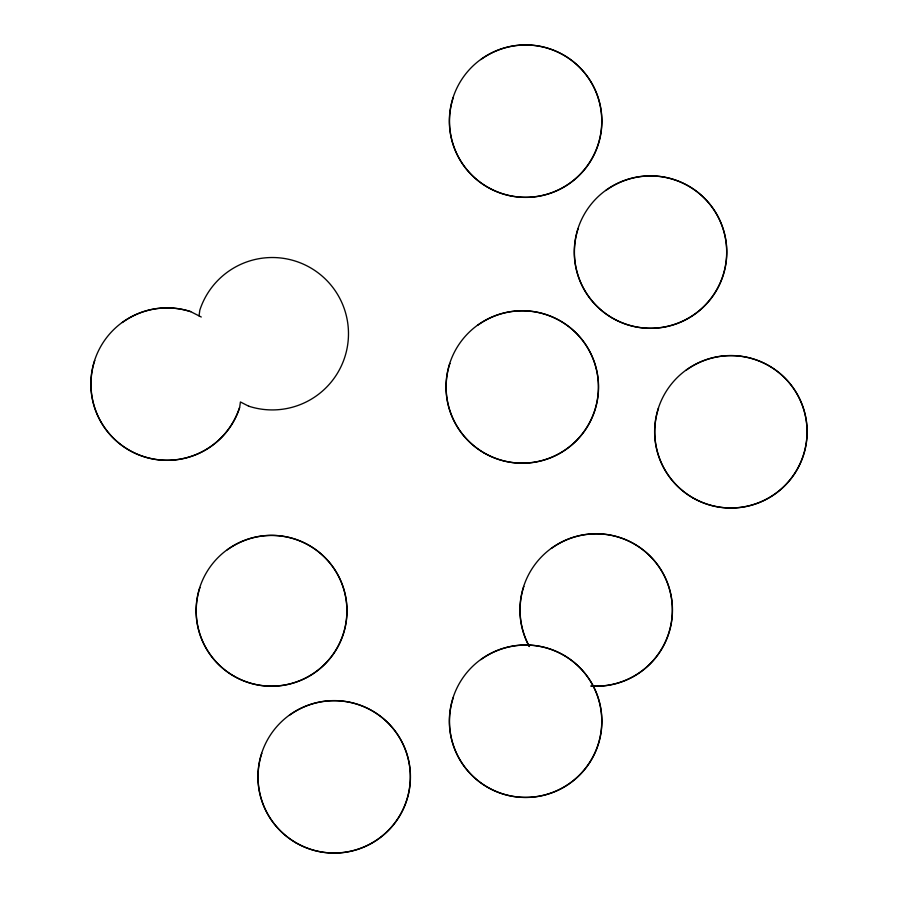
<?xml version="1.0" encoding="UTF-8"?>
<svg xmlns="http://www.w3.org/2000/svg" width="898" height="898" viewBox="0 0 898 898"><rect width="100%" height="100%" fill="white"/><g stroke="black" fill="none" stroke-linecap="round" stroke-linejoin="round"><path stroke-width="1.35" d="M199.053 315.916L199.816 310.18A76.195 76.195 0 0 1 295.835 261.251A76.195 76.195 0 0 1 344.753 357.269A76.195 76.195 0 0 1 248.746 406.199M94.705 360.592L94.717 360.547A76.195 76.195 0 0 0 143.624 456.611A76.195 76.195 0 0 0 239.643 407.692L240.406 401.956L248.869 406.289M199.906 587.539L199.928 587.494A75.398 75.398 0 0 0 271.611 686.24A75.398 75.398 0 0 0 343.328 587.539A75.398 75.398 0 0 0 227.295 549.845L227.295 549.845M453.221 97.646L453.243 97.601A76.195 76.195 0 0 0 525.689 197.392A76.195 76.195 0 0 0 598.158 97.646A76.195 76.195 0 0 0 480.901 59.549L480.868 59.582M449.864 363.477L449.887 363.432A76.195 76.195 0 0 0 522.344 463.222A76.195 76.195 0 0 0 594.813 363.477A76.195 76.195 0 0 0 477.545 325.379L477.545 325.379M261.767 753.355L261.789 753.31A76.195 76.195 0 0 0 334.247 853.1A76.195 76.195 0 0 0 406.715 753.355A76.195 76.195 0 0 0 289.459 715.257L289.459 715.257M578.132 228.597L578.155 228.552A76.195 76.195 0 0 0 650.601 328.342A76.195 76.195 0 0 0 723.07 228.597A76.195 76.195 0 0 0 605.813 190.499L605.78 190.533M453.243 697.679L453.221 697.724A76.195 76.195 0 0 0 525.689 797.469A76.195 76.195 0 0 0 598.158 697.724A76.195 76.195 0 0 0 480.901 659.626L480.901 659.626M523.792 586.495L523.815 586.45A76.195 76.195 0 0 0 529.36 646.515M658.481 408.298L658.503 408.253A76.195 76.195 0 0 0 730.95 508.044A76.195 76.195 0 0 0 803.429 408.298A76.195 76.195 0 0 0 686.162 370.201L686.128 370.234M122.353 322.528L122.386 322.494A76.195 76.195 0 0 1 190.713 311.673M551.439 548.431L551.473 548.397A76.195 76.195 0 0 1 669.549 589.167A76.195 76.195 0 0 1 590.671 686.038M201.275 317.016L190.589 311.584A76.195 76.195 0 0 0 94.571 360.502A76.195 76.195 0 0 0 143.5 456.521A76.195 76.195 0 0 0 239.519 407.602M529.236 646.425A76.195 76.195 0 0 1 572.565 537.487A76.195 76.195 0 0 1 671.704 600.089A76.195 76.195 0 0 1 591.95 686.038M487.457 787.164A76.195 76.195 0 0 0 601.761 721.173A76.195 76.195 0 0 0 487.457 655.181A76.195 76.195 0 0 0 487.457 787.164M487.457 187.087A76.195 76.195 0 0 0 601.761 121.095A76.195 76.195 0 0 0 487.457 55.104A76.195 76.195 0 0 0 487.457 187.087M692.728 497.75A76.195 76.195 0 0 0 807.033 431.758A76.195 76.195 0 0 0 692.728 365.767A76.195 76.195 0 0 0 692.728 497.75M612.38 318.038A76.195 76.195 0 0 0 726.673 252.046A76.195 76.195 0 0 0 612.38 186.054A76.195 76.195 0 0 0 612.38 318.038M296.014 842.795A76.195 76.195 0 0 0 410.319 776.804A76.195 76.195 0 0 0 296.014 710.823A76.195 76.195 0 0 0 296.014 842.795M484.112 452.929A76.195 76.195 0 0 0 598.416 386.937A76.195 76.195 0 0 0 484.112 320.945A76.195 76.195 0 0 0 484.112 452.929M233.783 676.048A75.398 75.398 0 0 0 346.886 610.752A75.398 75.398 0 0 0 233.783 545.456A75.398 75.398 0 0 0 233.783 676.048"/></g></svg>
